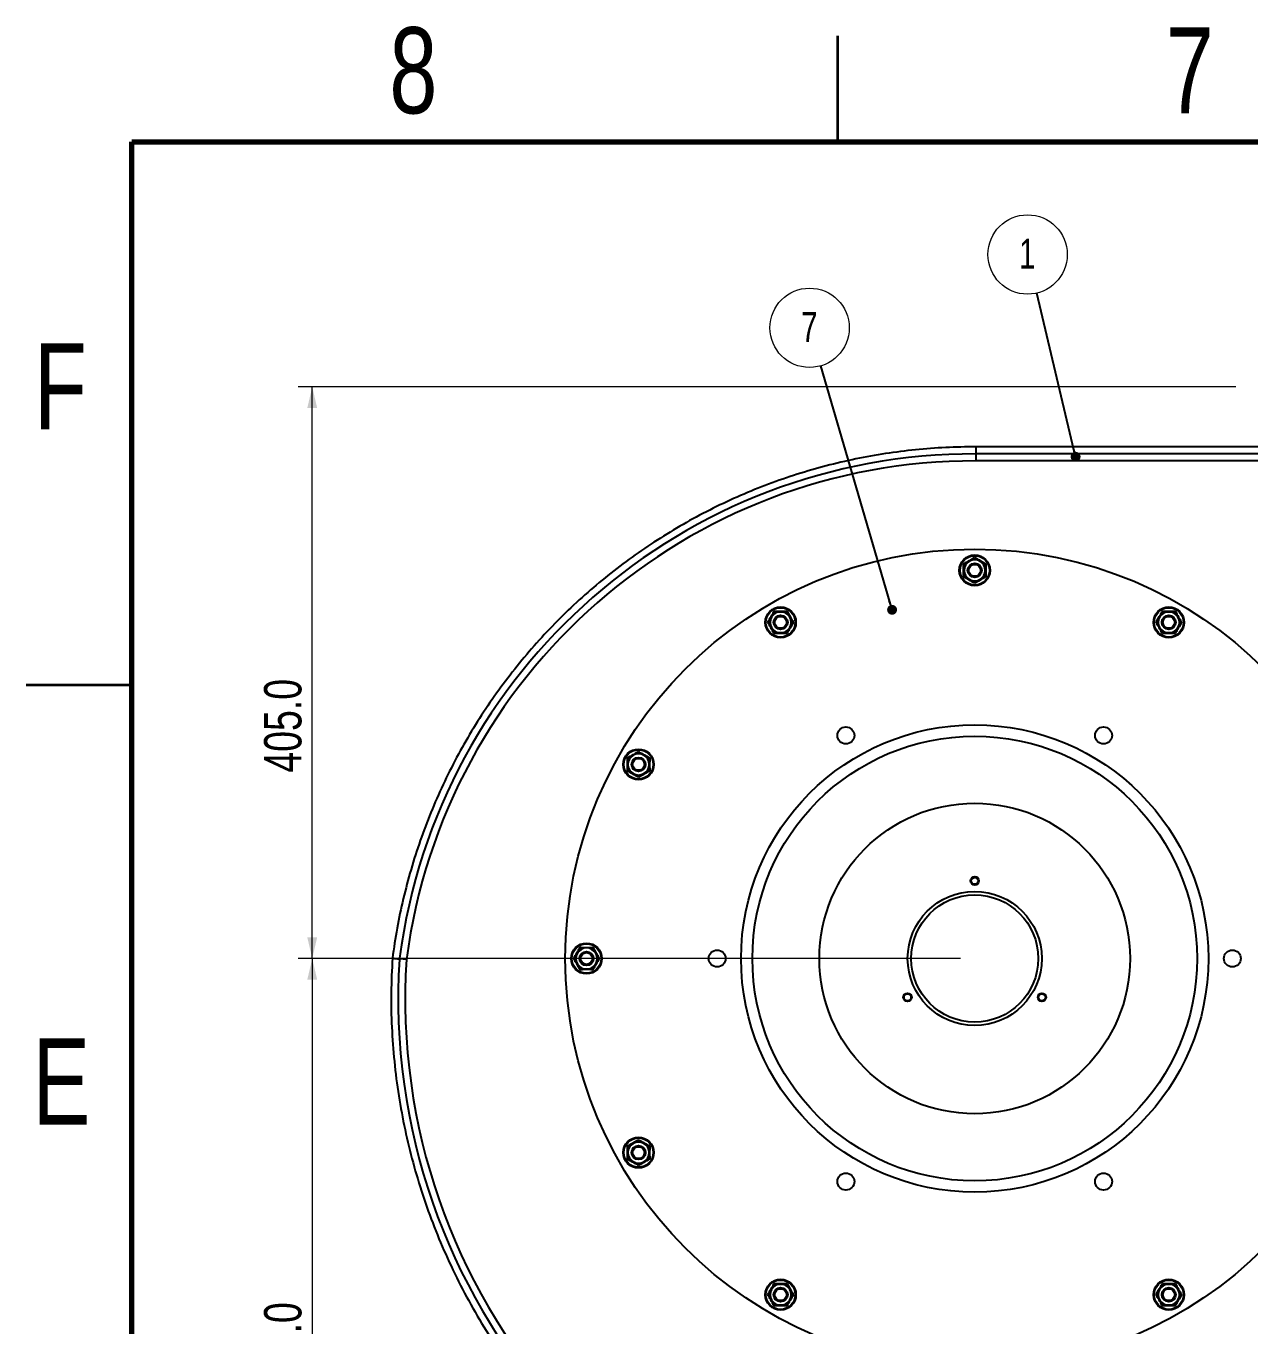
# Paper-space layout 'Sheet2' of a CAD drawing. Header units: millimetres. Extents: x 2 to 418, y 2 to 295.
# Drawn here: x 2.5 to 89.2, y 203.1 to 295.2 of the extents above; entities that cross this region are included whole.
import ezdxf

# ---------------------------------------------------------------- set-up
doc = ezdxf.new("R2010")
doc.units = ezdxf.units.MM
doc.styles.add('SLDTEXTSTYLE0', font='TXT', dxfattribs={"width": 0.75})
doc.dimstyles.new('SLDDIMSTYLE0', dxfattribs={"dimtxt": 2.645833, "dimasz": 1.5, "dimexe": 0, "dimexo": 0.0625, "dimgap": 0.661458, "dimtad": 1, "dimdec": 1, "dimlfac": 10, "dimrnd": 1e-09, "dimzin": 4, "dimdsep": 46, "dimtxsty": 'SLDTEXTSTYLE0', "dimsah": 1, "dimcen": 0.09, "dimadec": 0, "dimazin": 1, "dimtfac": 1, "dimtdec": 1, "dimtofl": 0, "dimtmove": 0, "dimatfit": 3, "dimfxl": 0, "dimfrac": 2, "dimtolj": 1, "dimtzin": 12, "dimarcsym": 0})
doc.dimstyles.new('SLDDIMSTYLE1', dxfattribs={"dimtxt": 0.18, "dimasz": 0.7, "dimexe": 0, "dimexo": 0.0625, "dimgap": 0, "dimtad": 0, "dimtih": 1, "dimtoh": 1, "dimdec": 0, "dimrnd": 1e-09, "dimzin": 0, "dimdsep": 46, "dimtxsty": 'Standard', "dimblk1": 'DOT', "dimblk2": 'DOT', "dimsah": 1, "dimcen": 0.09, "dimadec": 0, "dimazin": 0, "dimtfac": 0.7, "dimtdec": 0, "dimtofl": 0, "dimtmove": 0, "dimatfit": 3, "dimldrblk": 'DOT', "dimfxl": 0, "dimfrac": 2, "dimtolj": 1, "dimtzin": 0, "dimarcsym": 0})

# ---------------------------------------------------------------- blocks, each defined once
blk = doc.blocks.new('_D_10')
at = {"color": 7, "linetype": 'Continuous', "lineweight": 18}
for p, q in [((88.204, 269.641), (21.776, 269.641)), ((22.776, 229.141), (22.776, 269.641)), ((68.704, 229.141), (21.776, 229.141))]:
    blk.add_line(p, q, dxfattribs=at)
for points in [[(22.776, 269.641), (22.426, 268.141), (23.126, 268.141)], [(22.776, 229.141), (23.126, 230.641), (22.426, 230.641)]]:
    blk.add_solid(points, dxfattribs=at)
at = {"color": 7, "linetype": 'Continuous', "lineweight": 18, "insert": (19.365, 242.308), "char_height": 2.6458, "attachment_point": 1, "rotation": 90, "style": 'SLDTEXTSTYLE0'}
blk.add_mtext('405.0', dxfattribs=at)
blk = doc.blocks.new('_D_11')
at = {"color": 7, "linetype": 'Continuous', "lineweight": 18}
for p, q in [((68.704, 229.141), (21.776, 229.141)), ((22.776, 229.141), (22.776, 169.141)), ((44.704, 169.141), (21.776, 169.141))]:
    blk.add_line(p, q, dxfattribs=at)
for points in [[(22.776, 229.141), (22.426, 227.641), (23.126, 227.641)], [(22.776, 169.141), (23.126, 170.641), (22.426, 170.641)]]:
    blk.add_solid(points, dxfattribs=at)
at = {"color": 7, "linetype": 'Continuous', "lineweight": 18, "insert": (19.365, 198.149), "char_height": 2.6458, "attachment_point": 1, "rotation": 90, "style": 'SLDTEXTSTYLE0'}
blk.add_mtext('600.0', dxfattribs=at)
blk = doc.blocks.new('SW_NOTE_25')
at = {"color": 0, "linetype": 'Continuous', "lineweight": 0}
blk.add_circle((-0.789, 2.697), 2.81, dxfattribs=at)
at = {"color": 0, "linetype": 'Continuous', "lineweight": 0, "insert": (-0.81, 3.816), "char_height": 2.117, "attachment_point": 2, "style": 'SLDTEXTSTYLE0'}
blk.add_mtext('7', dxfattribs=at)
blk = doc.blocks.new('_DOT')
at = {"color": 0, "linetype": 'ByBlock', "lineweight": -2}
blk.add_line((-0.5, 0), (-1, 0), dxfattribs=at)
at = {"color": 0, "linetype": 'ByBlock', "const_width": 0.5}
blk.add_lwpolyline([(-0.25, 0, 1), (0.25, 0, 1)], format="xyb", close=True, dxfattribs=at)
blk = doc.blocks.new('SW_NOTE_27')
at = {"color": 0, "linetype": 'Continuous', "lineweight": 0}
blk.add_circle((-0.649, 2.734), 2.81, dxfattribs=at)
at = {"color": 0, "linetype": 'Continuous', "lineweight": 0, "insert": (-0.67, 3.853), "char_height": 2.117, "attachment_point": 2, "style": 'SLDTEXTSTYLE0'}
blk.add_mtext('1', dxfattribs=at)

psp = doc.layouts.new('Sheet2')

# ---------------------------------------------------------------- linework, layer by layer
at = {"color": 7, "linetype": 'Continuous', "lineweight": 35}
for p, q in [((60, 287), (60, 294.5)), ((10, 248.5), (2.5, 248.5))]:
    psp.add_line(p, q, dxfattribs=at)
at = {"color": 7, "linetype": 'Continuous', "lineweight": 70}
for p, q in [((10, 10), (10, 287)), ((10, 287), (410, 287))]:
    psp.add_line(p, q, dxfattribs=at)
at = {"color": 7, "linetype": 'Continuous', "lineweight": 25}
for p, q in [((93.204, 265.392), (69.789, 265.392)), ((69.788, 264.392), (69.787, 264.392)), ((69.788, 264.892), (69.788, 264.892)), ((69.788, 264.892), (69.788, 264.392)), ((93.204, 264.892), (69.788, 264.892)), ((93.204, 264.392), (69.788, 264.392)), ((28.952, 229.117), (28.95, 229.08)), ((28.957, 229.153), (28.952, 229.117)), ((29.45, 229.069), (28.952, 229.117))]:
    psp.add_line(p, q, dxfattribs=at)
at = {"color": 7, "linetype": 'Continuous', "lineweight": 25, "flags": 128}
psp.add_lwpolyline([(69.789, 265.392), (69.789, 265.384), (69.789, 265.362), (69.789, 265.325), (69.789, 265.275), (69.789, 265.213), (69.789, 265.142), (69.789, 265.063), (69.788, 264.979), (69.788, 264.892)], dxfattribs=at)
at = {"color": 7, "linetype": 'Continuous', "lineweight": 25}
for centre, radius in [((69.704, 229.141), 29), ((69.704, 256.641), 1.09), ((69.704, 256.641), 1.039), ((69.704, 256.641), 0.5), ((69.704, 256.641), 0.417), ((55.954, 252.957), 1.09), ((55.954, 252.957), 1.039), ((55.954, 252.957), 0.5), ((55.954, 252.957), 0.417), ((83.454, 252.957), 1.09), ((83.454, 252.957), 1.039), ((83.454, 252.957), 0.5), ((83.454, 252.957), 0.417), ((69.704, 229.141), 16.55), ((60.579, 244.946), 0.6), ((78.829, 244.946), 0.6), ((69.704, 229.141), 15.75), ((45.888, 242.891), 1.09), ((45.888, 242.891), 1.039), ((45.888, 242.891), 0.5), ((45.888, 242.891), 0.417), ((69.704, 229.141), 11), ((69.704, 234.641), 0.3), ((69.704, 234.641), 0.245), ((69.704, 229.141), 4.75), ((69.704, 229.141), 4.5), ((42.204, 229.141), 1.09), ((42.204, 229.141), 1.039), ((42.204, 229.141), 0.5), ((42.204, 229.141), 0.417), ((51.454, 229.141), 0.6), ((87.954, 229.141), 0.6), ((64.941, 226.391), 0.3), ((64.941, 226.391), 0.245), ((74.467, 226.391), 0.3), ((74.467, 226.391), 0.245), ((45.888, 215.391), 1.09), ((45.888, 215.391), 1.039), ((45.888, 215.391), 0.5), ((45.888, 215.391), 0.417), ((60.579, 213.336), 0.6), ((78.829, 213.336), 0.6), ((55.954, 205.325), 1.09), ((55.954, 205.325), 1.039), ((83.454, 205.325), 1.09), ((83.454, 205.325), 1.039), ((55.954, 205.325), 0.5), ((55.954, 205.325), 0.417), ((83.454, 205.325), 0.5), ((83.454, 205.325), 0.417)]:
    psp.add_circle(centre, radius, dxfattribs=at)
for centre, radius, start, end in [((69.705, 223.793), 41.099, 89.88516, 172.50542), ((69.705, 223.793), 40.599, 89.88516, 172.53286), ((69.704, 256.641), 0.75, 120, 180), ((69.704, 256.641), 0.75, 60, 120), ((69.704, 256.641), 0.75, 0, 60), ((69.704, 256.641), 0.75, 180, 240), ((69.704, 256.641), 0.75, 300, 0), ((69.704, 256.641), 0.75, 240, 300), ((55.954, 252.957), 0.75, 150, 210), ((55.954, 252.957), 0.75, 90, 150), ((55.954, 252.957), 0.75, 30, 90), ((55.954, 252.957), 0.75, 330, 30), ((83.454, 252.957), 0.75, 150, 210), ((83.454, 252.957), 0.75, 90, 150), ((83.454, 252.957), 0.75, 30, 90), ((83.454, 252.957), 0.75, 330, 30), ((55.954, 252.957), 0.75, 210, 270), ((55.954, 252.957), 0.75, 270, 330), ((83.454, 252.957), 0.75, 210, 270), ((83.454, 252.957), 0.75, 270, 330), ((45.888, 242.891), 0.75, 120, 180), ((45.888, 242.891), 0.75, 60, 120), ((45.888, 242.891), 0.75, 0, 60), ((45.888, 242.891), 0.75, 180, 240), ((45.888, 242.891), 0.75, 240, 300), ((45.888, 242.891), 0.75, 300, 0), ((71.222, 236.101), 53.232, 268.40642, 0), ((71.222, 236.101), 53.732, 268.42754, 359.99999), ((42.204, 229.141), 0.75, 150, 210), ((42.204, 229.141), 0.75, 90, 150), ((42.204, 229.141), 0.75, 30, 90), ((42.204, 229.141), 0.75, 330, 30), ((72.927, 226.336), 44.063, 176.42945, 265.78015), ((72.927, 226.336), 43.563, 176.40385, 265.80589), ((42.204, 229.141), 0.75, 210, 270), ((42.204, 229.141), 0.75, 270, 330), ((45.888, 215.391), 0.75, 120, 180), ((45.888, 215.391), 0.75, 60, 120), ((45.888, 215.391), 0.75, 360, 60), ((45.888, 215.391), 0.75, 180, 240), ((45.888, 215.391), 0.75, 240, 300), ((45.888, 215.391), 0.75, 300, 360), ((55.954, 205.325), 0.75, 150, 210), ((55.954, 205.325), 0.75, 90, 150), ((55.954, 205.325), 0.75, 30, 90), ((55.954, 205.325), 0.75, 330, 30), ((83.454, 205.325), 0.75, 150, 210), ((83.454, 205.325), 0.75, 90, 150), ((83.454, 205.325), 0.75, 30, 90), ((83.454, 205.325), 0.75, 330, 30), ((55.954, 205.325), 0.75, 210, 270), ((55.954, 205.325), 0.75, 270, 330), ((83.454, 205.325), 0.75, 210, 270), ((83.454, 205.325), 0.75, 270, 330)]:
    psp.add_arc(centre, radius, start, end, dxfattribs=at)
for points, knots in [([(69.789, 265.392), (69.075, 265.383), (67.646, 265.364), (65.508, 265.197), (63.382, 264.927), (61.272, 264.547), (59.185, 264.059), (57.126, 263.463), (55.099, 262.763), (53.11, 261.958), (51.165, 261.052), (49.268, 260.047), (47.426, 258.945), (45.644, 257.749), (43.925, 256.463), (42.275, 255.091), (40.697, 253.635), (39.198, 252.1), (37.779, 250.489), (36.445, 248.808), (35.199, 247.059), (34.045, 245.249), (32.987, 243.383), (32.027, 241.466), (31.167, 239.502), (30.409, 237.497), (29.755, 235.456), (29.209, 233.383), (28.763, 231.286), (28.557, 229.872), (28.455, 229.165)], [0, 0, 0, 0, 0.035691, 0.071381, 0.107072, 0.142762, 0.178453, 0.214143, 0.249834, 0.285572, 0.32131, 0.357048, 0.392786, 0.428524, 0.464262, 0.5, 0.535738, 0.571476, 0.607214, 0.642952, 0.67869, 0.714428, 0.750166, 0.785857, 0.821547, 0.857238, 0.892928, 0.928619, 0.964309, 1, 1, 1, 1]), ([(68.911, 257.098), (68.946, 257.118), (69.118, 257.215), (69.387, 257.369), (69.614, 257.503), (69.704, 257.556)], [0, 0, 0, 0, 0.130524, 0.655233, 1, 1, 1, 1]), ([(68.911, 256.184), (68.912, 256.223), (68.914, 256.421), (68.915, 256.73), (68.912, 256.994), (68.911, 257.098)], [0, 0, 0, 0, 0.1305201, 0.6552343, 1, 1, 1, 1]), ([(68.911, 257.098), (68.912, 257.098), (68.918, 257.095), (68.929, 257.088), (68.943, 257.08), (68.952, 257.075), (68.953, 257.074), (68.954, 257.074)], [0, 0, 0, 0, 0.0061053, 0.2677773, 0.528761, 0.7639164, 1, 1, 1, 1]), ([(68.954, 257.074), (69.012, 257.108), (69.131, 257.176), (69.26, 257.251), (69.327, 257.29), (69.329, 257.291)], [0, 0, 0, 0, 0.484342, 0.986325, 1, 1, 1, 1]), ([(68.954, 256.641), (68.954, 256.651), (68.954, 256.772), (68.954, 256.92), (68.954, 257.049), (68.954, 257.074)], [0, 0, 0, 0, 0.066694, 0.814091, 1, 1, 1, 1]), ([(69.329, 257.291), (69.381, 257.321), (69.488, 257.383), (69.612, 257.454), (69.683, 257.495), (69.704, 257.507)], [0, 0, 0, 0, 0.406297, 0.827273, 1, 1, 1, 1]), ([(69.704, 257.556), (69.704, 257.556), (69.704, 257.549), (69.704, 257.535), (69.704, 257.52), (69.704, 257.509), (69.704, 257.508), (69.704, 257.507)], [0, 0, 0, 0, 0.00613, 0.267776, 0.528772, 0.763917, 1, 1, 1, 1]), ([(69.704, 257.556), (69.738, 257.536), (69.908, 257.435), (70.175, 257.279), (70.405, 257.15), (70.496, 257.098)], [0, 0, 0, 0, 0.130524, 0.655234, 1, 1, 1, 1]), ([(69.704, 257.507), (69.762, 257.473), (69.881, 257.405), (70.01, 257.33), (70.077, 257.292), (70.079, 257.291)], [0, 0, 0, 0, 0.484333, 0.986326, 1, 1, 1, 1]), ([(70.079, 257.291), (70.131, 257.26), (70.238, 257.199), (70.362, 257.127), (70.433, 257.086), (70.454, 257.074)], [0, 0, 0, 0, 0.406291, 0.827272, 1, 1, 1, 1]), ([(70.454, 257.074), (70.454, 257.074), (70.456, 257.075), (70.465, 257.08), (70.478, 257.088), (70.49, 257.095), (70.496, 257.098), (70.496, 257.098)], [0, 0, 0, 0, 0.2360836, 0.471239, 0.7322227, 0.9938947, 1, 1, 1, 1]), ([(70.454, 256.641), (70.454, 256.651), (70.454, 256.772), (70.454, 256.92), (70.454, 257.049), (70.454, 257.074)], [0, 0, 0, 0, 0.066694, 0.814091, 1, 1, 1, 1]), ([(70.496, 257.098), (70.496, 257.059), (70.494, 256.861), (70.492, 256.552), (70.495, 256.288), (70.496, 256.184)], [0, 0, 0, 0, 0.1305201, 0.6552343, 1, 1, 1, 1]), ([(68.911, 256.184), (68.912, 256.184), (68.918, 256.187), (68.929, 256.194), (68.943, 256.202), (68.952, 256.207), (68.953, 256.208), (68.954, 256.208)], [0, 0, 0, 0, 0.0061053, 0.2677773, 0.528761, 0.7639164, 1, 1, 1, 1]), ([(69.704, 255.726), (69.67, 255.746), (69.499, 255.847), (69.232, 256.003), (69.002, 256.132), (68.911, 256.184)], [0, 0, 0, 0, 0.130524, 0.655235, 1, 1, 1, 1]), ([(68.954, 256.208), (68.954, 256.245), (68.954, 256.382), (68.954, 256.532), (68.954, 256.641)], [0, 0, 0, 0, 0.266124, 1, 1, 1, 1]), ([(69.329, 255.992), (69.276, 256.022), (69.169, 256.084), (69.045, 256.155), (68.974, 256.196), (68.954, 256.208)], [0, 0, 0, 0, 0.406291, 0.827267, 1, 1, 1, 1]), ([(70.496, 256.184), (70.462, 256.164), (70.289, 256.067), (70.021, 255.913), (69.794, 255.779), (69.704, 255.726)], [0, 0, 0, 0, 0.130524, 0.655234, 1, 1, 1, 1]), ([(70.454, 256.208), (70.395, 256.174), (70.277, 256.106), (70.147, 256.031), (70.08, 255.993), (70.079, 255.992)], [0, 0, 0, 0, 0.484342, 0.986325, 1, 1, 1, 1]), ([(70.454, 256.208), (70.454, 256.245), (70.454, 256.382), (70.454, 256.532), (70.454, 256.641)], [0, 0, 0, 0, 0.266124, 1, 1, 1, 1]), ([(70.454, 256.208), (70.454, 256.208), (70.456, 256.207), (70.465, 256.202), (70.478, 256.194), (70.49, 256.187), (70.496, 256.184), (70.496, 256.184)], [0, 0, 0, 0, 0.2360836, 0.471239, 0.7322227, 0.9938947, 1, 1, 1, 1]), ([(69.704, 255.775), (69.645, 255.809), (69.527, 255.877), (69.397, 255.952), (69.33, 255.99), (69.329, 255.992)], [0, 0, 0, 0, 0.484342, 0.9863257, 1, 1, 1, 1]), ([(70.079, 255.992), (70.026, 255.961), (69.919, 255.9), (69.795, 255.828), (69.724, 255.787), (69.704, 255.775)], [0, 0, 0, 0, 0.4063, 0.827271, 1, 1, 1, 1]), ([(69.704, 255.775), (69.704, 255.774), (69.704, 255.773), (69.704, 255.762), (69.704, 255.747), (69.704, 255.733), (69.704, 255.726), (69.704, 255.726)], [0, 0, 0, 0, 0.236083, 0.471228, 0.732224, 0.99387, 1, 1, 1, 1]), ([(55.039, 252.957), (55.059, 252.991), (55.159, 253.161), (55.315, 253.428), (55.445, 253.658), (55.496, 253.749)], [0, 0, 0, 0, 0.130523, 0.655234, 1, 1, 1, 1]), ([(55.088, 252.957), (55.121, 253.015), (55.19, 253.134), (55.265, 253.263), (55.303, 253.33), (55.304, 253.332)], [0, 0, 0, 0, 0.484344, 0.986322, 1, 1, 1, 1]), ([(55.304, 253.332), (55.334, 253.384), (55.396, 253.491), (55.468, 253.615), (55.509, 253.686), (55.521, 253.707)], [0, 0, 0, 0, 0.406294, 0.827271, 1, 1, 1, 1]), ([(55.496, 253.749), (55.496, 253.749), (55.5, 253.743), (55.507, 253.731), (55.514, 253.718), (55.52, 253.709), (55.52, 253.707), (55.521, 253.707)], [0, 0, 0, 0, 0.006122, 0.267769, 0.528779, 0.763926, 1, 1, 1, 1]), ([(55.496, 253.749), (55.536, 253.749), (55.733, 253.747), (56.043, 253.745), (56.307, 253.748), (56.411, 253.749)], [0, 0, 0, 0, 0.130523, 0.655233, 1, 1, 1, 1]), ([(55.521, 253.707), (55.588, 253.707), (55.725, 253.707), (55.875, 253.707), (55.952, 253.707), (55.954, 253.707)], [0, 0, 0, 0, 0.484342, 0.986326, 1, 1, 1, 1]), ([(55.954, 253.707), (56.014, 253.707), (56.138, 253.707), (56.281, 253.707), (56.363, 253.707), (56.387, 253.707)], [0, 0, 0, 0, 0.406293, 0.82727, 1, 1, 1, 1]), ([(56.387, 253.707), (56.387, 253.707), (56.388, 253.709), (56.393, 253.718), (56.401, 253.731), (56.407, 253.743), (56.411, 253.749), (56.411, 253.749)], [0, 0, 0, 0, 0.2360729, 0.4712236, 0.7322321, 0.9938784, 1, 1, 1, 1]), ([(56.603, 253.332), (56.598, 253.34), (56.538, 253.445), (56.463, 253.574), (56.399, 253.685), (56.387, 253.707)], [0, 0, 0, 0, 0.06669, 0.8141, 1, 1, 1, 1]), ([(56.411, 253.749), (56.43, 253.715), (56.528, 253.542), (56.681, 253.274), (56.815, 253.047), (56.868, 252.957)], [0, 0, 0, 0, 0.130523, 0.655233, 1, 1, 1, 1]), ([(56.82, 252.957), (56.801, 252.988), (56.733, 253.108), (56.658, 253.237), (56.603, 253.332)], [0, 0, 0, 0, 0.2661291, 1, 1, 1, 1]), ([(82.539, 252.957), (82.559, 252.991), (82.659, 253.161), (82.815, 253.428), (82.945, 253.658), (82.996, 253.749)], [0, 0, 0, 0, 0.130522, 0.655234, 1, 1, 1, 1]), ([(82.588, 252.957), (82.606, 252.988), (82.675, 253.108), (82.749, 253.237), (82.804, 253.332)], [0, 0, 0, 0, 0.266127, 1, 1, 1, 1]), ([(82.804, 253.332), (82.809, 253.34), (82.87, 253.445), (82.944, 253.574), (83.008, 253.685), (83.021, 253.707)], [0, 0, 0, 0, 0.066691, 0.814098, 1, 1, 1, 1]), ([(82.996, 253.749), (82.996, 253.749), (83, 253.743), (83.007, 253.731), (83.014, 253.718), (83.02, 253.709), (83.02, 253.707), (83.021, 253.707)], [0, 0, 0, 0, 0.006122, 0.267769, 0.528778, 0.763925, 1, 1, 1, 1]), ([(82.996, 253.749), (83.036, 253.749), (83.233, 253.747), (83.543, 253.745), (83.807, 253.748), (83.911, 253.749)], [0, 0, 0, 0, 0.1305225, 0.6552332, 1, 1, 1, 1]), ([(83.021, 253.707), (83.088, 253.707), (83.225, 253.707), (83.375, 253.707), (83.452, 253.707), (83.454, 253.707)], [0, 0, 0, 0, 0.484342, 0.986326, 1, 1, 1, 1]), ([(83.454, 253.707), (83.514, 253.707), (83.638, 253.707), (83.781, 253.707), (83.863, 253.707), (83.887, 253.707)], [0, 0, 0, 0, 0.40629, 0.82727, 1, 1, 1, 1]), ([(83.911, 253.749), (83.911, 253.749), (83.907, 253.743), (83.901, 253.731), (83.893, 253.718), (83.888, 253.709), (83.887, 253.707), (83.887, 253.707)], [0, 0, 0, 0, 0.006122, 0.267767, 0.528775, 0.763929, 1, 1, 1, 1]), ([(83.887, 253.707), (83.92, 253.648), (83.989, 253.53), (84.064, 253.4), (84.102, 253.334), (84.103, 253.332)], [0, 0, 0, 0, 0.48434, 0.986322, 1, 1, 1, 1]), ([(83.911, 253.749), (83.93, 253.715), (84.028, 253.542), (84.181, 253.274), (84.315, 253.047), (84.368, 252.957)], [0, 0, 0, 0, 0.130522, 0.655233, 1, 1, 1, 1]), ([(84.103, 253.332), (84.133, 253.279), (84.195, 253.172), (84.267, 253.048), (84.308, 252.977), (84.32, 252.957)], [0, 0, 0, 0, 0.406289, 0.827273, 1, 1, 1, 1]), ([(55.039, 252.957), (55.039, 252.957), (55.046, 252.957), (55.059, 252.957), (55.075, 252.957), (55.085, 252.957), (55.087, 252.957), (55.088, 252.957)], [0, 0, 0, 0, 0.00613, 0.267762, 0.528773, 0.763919, 1, 1, 1, 1]), ([(55.496, 252.165), (55.477, 252.199), (55.38, 252.371), (55.226, 252.64), (55.092, 252.867), (55.039, 252.957)], [0, 0, 0, 0, 0.130518, 0.655232, 1, 1, 1, 1]), ([(55.304, 252.582), (55.299, 252.59), (55.239, 252.695), (55.164, 252.824), (55.1, 252.935), (55.088, 252.957)], [0, 0, 0, 0, 0.066691, 0.8141, 1, 1, 1, 1]), ([(55.521, 252.207), (55.502, 252.238), (55.434, 252.358), (55.359, 252.487), (55.304, 252.582)], [0, 0, 0, 0, 0.266127, 1, 1, 1, 1]), ([(56.603, 252.582), (56.573, 252.529), (56.511, 252.422), (56.439, 252.298), (56.399, 252.227), (56.387, 252.207)], [0, 0, 0, 0, 0.406288, 0.827273, 1, 1, 1, 1]), ([(56.868, 252.957), (56.848, 252.923), (56.748, 252.752), (56.592, 252.485), (56.462, 252.256), (56.411, 252.165)], [0, 0, 0, 0, 0.130524, 0.655233, 1, 1, 1, 1]), ([(56.82, 252.957), (56.786, 252.898), (56.717, 252.78), (56.643, 252.65), (56.604, 252.584), (56.603, 252.582)], [0, 0, 0, 0, 0.48434, 0.986321, 1, 1, 1, 1]), ([(56.82, 252.957), (56.82, 252.957), (56.822, 252.957), (56.833, 252.957), (56.848, 252.957), (56.861, 252.957), (56.868, 252.957), (56.868, 252.957)], [0, 0, 0, 0, 0.2360765, 0.4712303, 0.7322398, 0.9938697, 1, 1, 1, 1]), ([(82.996, 252.165), (82.977, 252.199), (82.88, 252.371), (82.726, 252.64), (82.592, 252.867), (82.539, 252.957)], [0, 0, 0, 0, 0.130518, 0.655231, 1, 1, 1, 1]), ([(82.539, 252.957), (82.539, 252.957), (82.546, 252.957), (82.559, 252.957), (82.575, 252.957), (82.585, 252.957), (82.587, 252.957), (82.588, 252.957)], [0, 0, 0, 0, 0.00613, 0.267748, 0.528773, 0.763921, 1, 1, 1, 1]), ([(82.804, 252.582), (82.774, 252.634), (82.712, 252.741), (82.64, 252.865), (82.6, 252.936), (82.588, 252.957)], [0, 0, 0, 0, 0.406294, 0.827271, 1, 1, 1, 1]), ([(83.021, 252.207), (82.987, 252.265), (82.918, 252.384), (82.844, 252.513), (82.805, 252.58), (82.804, 252.582)], [0, 0, 0, 0, 0.484346, 0.986322, 1, 1, 1, 1]), ([(83.887, 252.207), (83.905, 252.238), (83.974, 252.358), (84.048, 252.487), (84.103, 252.582)], [0, 0, 0, 0, 0.266128, 1, 1, 1, 1]), ([(84.368, 252.957), (84.348, 252.923), (84.248, 252.752), (84.092, 252.485), (83.962, 252.256), (83.911, 252.165)], [0, 0, 0, 0, 0.130523, 0.655232, 1, 1, 1, 1]), ([(84.103, 252.582), (84.108, 252.59), (84.169, 252.695), (84.243, 252.824), (84.307, 252.935), (84.32, 252.957)], [0, 0, 0, 0, 0.06669, 0.814099, 1, 1, 1, 1]), ([(84.32, 252.957), (84.32, 252.957), (84.322, 252.957), (84.333, 252.957), (84.348, 252.957), (84.361, 252.957), (84.368, 252.957), (84.368, 252.957)], [0, 0, 0, 0, 0.236079, 0.471227, 0.732252, 0.99387, 1, 1, 1, 1]), ([(55.496, 252.165), (55.496, 252.165), (55.5, 252.171), (55.507, 252.182), (55.514, 252.196), (55.52, 252.205), (55.52, 252.206), (55.521, 252.207)], [0, 0, 0, 0, 0.006122, 0.267729, 0.528753, 0.763913, 1, 1, 1, 1]), ([(56.411, 252.165), (56.372, 252.165), (56.174, 252.167), (55.864, 252.168), (55.601, 252.166), (55.496, 252.165)], [0, 0, 0, 0, 0.130524, 0.655233, 1, 1, 1, 1]), ([(55.954, 252.207), (55.893, 252.207), (55.77, 252.207), (55.626, 252.207), (55.544, 252.207), (55.521, 252.207)], [0, 0, 0, 0, 0.406293, 0.82727, 1, 1, 1, 1]), ([(56.387, 252.207), (56.319, 252.207), (56.182, 252.207), (56.032, 252.207), (55.956, 252.207), (55.954, 252.207)], [0, 0, 0, 0, 0.484339, 0.986323, 1, 1, 1, 1]), ([(56.387, 252.207), (56.387, 252.206), (56.388, 252.205), (56.393, 252.196), (56.401, 252.182), (56.407, 252.171), (56.411, 252.165), (56.411, 252.165)], [0, 0, 0, 0, 0.236086, 0.471249, 0.732272, 0.993878, 1, 1, 1, 1]), ([(83.021, 252.207), (83.02, 252.206), (83.02, 252.205), (83.014, 252.196), (83.007, 252.182), (83, 252.171), (82.996, 252.165), (82.996, 252.165)], [0, 0, 0, 0, 0.236088, 0.471248, 0.732271, 0.993878, 1, 1, 1, 1]), ([(83.911, 252.165), (83.872, 252.165), (83.674, 252.167), (83.364, 252.168), (83.101, 252.166), (82.996, 252.165)], [0, 0, 0, 0, 0.130522, 0.655233, 1, 1, 1, 1]), ([(83.454, 252.207), (83.393, 252.207), (83.27, 252.207), (83.126, 252.207), (83.044, 252.207), (83.021, 252.207)], [0, 0, 0, 0, 0.406296, 0.82727, 1, 1, 1, 1]), ([(83.887, 252.207), (83.819, 252.207), (83.682, 252.207), (83.532, 252.207), (83.456, 252.207), (83.454, 252.207)], [0, 0, 0, 0, 0.484342, 0.986326, 1, 1, 1, 1]), ([(83.887, 252.207), (83.887, 252.206), (83.888, 252.205), (83.893, 252.196), (83.901, 252.182), (83.907, 252.171), (83.911, 252.165), (83.911, 252.165)], [0, 0, 0, 0, 0.236084, 0.471251, 0.732273, 0.993878, 1, 1, 1, 1]), ([(45.096, 243.348), (45.13, 243.368), (45.302, 243.465), (45.571, 243.619), (45.798, 243.753), (45.888, 243.806)], [0, 0, 0, 0, 0.130524, 0.655235, 1, 1, 1, 1]), ([(45.096, 242.434), (45.096, 242.473), (45.098, 242.671), (45.099, 242.98), (45.097, 243.244), (45.096, 243.348)], [0, 0, 0, 0, 0.13052, 0.655234, 1, 1, 1, 1]), ([(45.096, 243.348), (45.096, 243.348), (45.102, 243.345), (45.113, 243.338), (45.127, 243.33), (45.136, 243.325), (45.137, 243.324), (45.138, 243.324)], [0, 0, 0, 0, 0.006116, 0.267772, 0.528767, 0.763918, 1, 1, 1, 1]), ([(45.138, 243.324), (45.196, 243.358), (45.315, 243.426), (45.445, 243.501), (45.511, 243.54), (45.513, 243.541)], [0, 0, 0, 0, 0.48434, 0.986321, 1, 1, 1, 1]), ([(45.138, 242.891), (45.138, 242.952), (45.138, 243.075), (45.138, 243.219), (45.138, 243.3), (45.138, 243.324)], [0, 0, 0, 0, 0.4062938, 0.8272715, 1, 1, 1, 1]), ([(45.513, 243.541), (45.565, 243.571), (45.672, 243.633), (45.797, 243.704), (45.867, 243.745), (45.888, 243.757)], [0, 0, 0, 0, 0.40629, 0.82727, 1, 1, 1, 1]), ([(45.888, 243.757), (45.888, 243.758), (45.888, 243.759), (45.888, 243.77), (45.888, 243.785), (45.888, 243.799), (45.888, 243.806), (45.888, 243.806)], [0, 0, 0, 0, 0.236083, 0.471228, 0.732224, 0.99387, 1, 1, 1, 1]), ([(45.888, 243.806), (45.922, 243.786), (46.092, 243.685), (46.36, 243.529), (46.589, 243.4), (46.68, 243.348)], [0, 0, 0, 0, 0.130524, 0.655233, 1, 1, 1, 1]), ([(46.263, 243.541), (46.254, 243.546), (46.15, 243.606), (46.021, 243.68), (45.91, 243.744), (45.888, 243.757)], [0, 0, 0, 0, 0.066691, 0.814097, 1, 1, 1, 1]), ([(46.638, 243.324), (46.606, 243.342), (46.487, 243.411), (46.358, 243.486), (46.263, 243.541)], [0, 0, 0, 0, 0.266132, 1, 1, 1, 1]), ([(46.638, 243.324), (46.639, 243.324), (46.64, 243.325), (46.649, 243.33), (46.662, 243.338), (46.674, 243.345), (46.68, 243.348), (46.68, 243.348)], [0, 0, 0, 0, 0.236082, 0.471231, 0.732228, 0.993884, 1, 1, 1, 1]), ([(46.638, 243.324), (46.638, 243.257), (46.638, 243.12), (46.638, 242.97), (46.638, 242.893), (46.638, 242.891)], [0, 0, 0, 0, 0.484339, 0.986313, 1, 1, 1, 1]), ([(46.68, 243.348), (46.68, 243.309), (46.678, 243.111), (46.677, 242.802), (46.679, 242.538), (46.68, 242.434)], [0, 0, 0, 0, 0.13052, 0.655234, 1, 1, 1, 1]), ([(45.096, 242.434), (45.096, 242.434), (45.102, 242.437), (45.113, 242.444), (45.127, 242.452), (45.136, 242.457), (45.137, 242.458), (45.138, 242.458)], [0, 0, 0, 0, 0.006116, 0.267742, 0.528764, 0.763917, 1, 1, 1, 1]), ([(45.888, 241.976), (45.854, 241.996), (45.684, 242.097), (45.416, 242.253), (45.187, 242.382), (45.096, 242.434)], [0, 0, 0, 0, 0.13052, 0.655233, 1, 1, 1, 1]), ([(45.138, 242.458), (45.138, 242.525), (45.138, 242.662), (45.138, 242.812), (45.138, 242.889), (45.138, 242.891)], [0, 0, 0, 0, 0.484345, 0.986326, 1, 1, 1, 1]), ([(45.513, 242.242), (45.504, 242.246), (45.4, 242.307), (45.271, 242.381), (45.16, 242.445), (45.138, 242.458)], [0, 0, 0, 0, 0.066698, 0.814099, 1, 1, 1, 1]), ([(45.888, 242.025), (45.856, 242.043), (45.737, 242.112), (45.608, 242.187), (45.513, 242.242)], [0, 0, 0, 0, 0.266132, 1, 1, 1, 1]), ([(46.68, 242.434), (46.646, 242.414), (46.474, 242.317), (46.205, 242.163), (45.978, 242.029), (45.888, 241.976)], [0, 0, 0, 0, 0.130524, 0.655235, 1, 1, 1, 1]), ([(46.263, 242.242), (46.21, 242.211), (46.104, 242.15), (45.979, 242.078), (45.909, 242.037), (45.888, 242.025)], [0, 0, 0, 0, 0.406293, 0.82727, 1, 1, 1, 1]), ([(46.638, 242.458), (46.58, 242.424), (46.461, 242.356), (46.331, 242.281), (46.265, 242.243), (46.263, 242.242)], [0, 0, 0, 0, 0.48434, 0.986321, 1, 1, 1, 1]), ([(46.638, 242.891), (46.638, 242.83), (46.638, 242.707), (46.638, 242.564), (46.638, 242.482), (46.638, 242.458)], [0, 0, 0, 0, 0.406286, 0.827269, 1, 1, 1, 1]), ([(46.638, 242.458), (46.639, 242.458), (46.64, 242.457), (46.649, 242.452), (46.662, 242.444), (46.674, 242.437), (46.68, 242.434), (46.68, 242.434)], [0, 0, 0, 0, 0.2360831, 0.4712336, 0.7322581, 0.9938839, 1, 1, 1, 1]), ([(45.888, 241.976), (45.888, 241.976), (45.888, 241.983), (45.888, 241.997), (45.888, 242.012), (45.888, 242.023), (45.888, 242.024), (45.888, 242.025)], [0, 0, 0, 0, 0.0061304, 0.2677196, 0.5287735, 0.7639242, 1, 1, 1, 1]), ([(69.691, 181.891), (70.537, 181.879), (72.229, 181.854), (74.766, 181.967), (77.295, 182.19), (79.81, 182.534), (82.307, 182.994), (84.732, 183.56), (87.083, 184.223), (89.356, 184.973), (91.594, 185.822), (93.792, 186.77), (95.946, 187.814), (98.052, 188.952), (100.106, 190.181), (102.104, 191.5), (104.041, 192.906), (105.904, 194.387), (107.689, 195.938), (109.395, 197.556), (111.029, 199.246), (112.598, 201.016), (114.097, 202.864), (115.521, 204.788), (116.86, 206.772), (118.109, 208.814), (119.26, 210.897), (120.313, 213.015), (121.267, 215.163), (122.127, 217.351), (122.897, 219.59), (123.572, 221.875), (124.15, 224.203), (124.625, 226.555), (124.995, 228.925), (125.258, 231.309), (125.423, 233.703), (125.443, 235.302), (125.454, 236.101)], [0, 0, 0, 0, 0.029269, 0.058538, 0.087808, 0.117077, 0.146346, 0.175615, 0.203212, 0.230808, 0.258405, 0.286002, 0.313599, 0.341196, 0.368792, 0.396389, 0.423986, 0.451583, 0.478687, 0.505791, 0.532895, 0.559999, 0.587596, 0.615193, 0.64279, 0.670387, 0.697983, 0.725088, 0.752192, 0.779296, 0.8064, 0.834057, 0.861714, 0.889371, 0.917028, 0.944685, 0.972343, 1, 1, 1, 1]), ([(41.289, 229.141), (41.309, 229.175), (41.409, 229.345), (41.565, 229.613), (41.695, 229.842), (41.746, 229.933)], [0, 0, 0, 0, 0.130523, 0.655235, 1, 1, 1, 1]), ([(41.338, 229.141), (41.371, 229.199), (41.44, 229.318), (41.515, 229.448), (41.553, 229.514), (41.554, 229.516)], [0, 0, 0, 0, 0.484345, 0.986322, 1, 1, 1, 1]), ([(41.554, 229.516), (41.584, 229.569), (41.646, 229.675), (41.718, 229.8), (41.759, 229.87), (41.771, 229.891)], [0, 0, 0, 0, 0.406293, 0.827271, 1, 1, 1, 1]), ([(41.771, 229.891), (41.77, 229.892), (41.77, 229.893), (41.764, 229.902), (41.757, 229.916), (41.75, 229.927), (41.746, 229.933), (41.746, 229.933)], [0, 0, 0, 0, 0.236074, 0.471222, 0.732234, 0.993878, 1, 1, 1, 1]), ([(41.746, 229.933), (41.786, 229.933), (41.983, 229.931), (42.293, 229.93), (42.557, 229.932), (42.661, 229.933)], [0, 0, 0, 0, 0.130523, 0.655233, 1, 1, 1, 1]), ([(42.204, 229.891), (42.194, 229.891), (42.073, 229.891), (41.924, 229.891), (41.796, 229.891), (41.771, 229.891)], [0, 0, 0, 0, 0.066695, 0.814097, 1, 1, 1, 1]), ([(42.637, 229.891), (42.6, 229.891), (42.462, 229.891), (42.313, 229.891), (42.204, 229.891)], [0, 0, 0, 0, 0.26613, 1, 1, 1, 1]), ([(42.637, 229.891), (42.637, 229.892), (42.638, 229.893), (42.643, 229.902), (42.651, 229.916), (42.657, 229.927), (42.661, 229.933), (42.661, 229.933)], [0, 0, 0, 0, 0.236074, 0.471222, 0.732234, 0.993878, 1, 1, 1, 1]), ([(42.637, 229.891), (42.67, 229.833), (42.739, 229.714), (42.814, 229.584), (42.852, 229.518), (42.853, 229.516)], [0, 0, 0, 0, 0.484339, 0.986322, 1, 1, 1, 1]), ([(42.661, 229.933), (42.68, 229.899), (42.778, 229.727), (42.931, 229.458), (43.065, 229.231), (43.118, 229.141)], [0, 0, 0, 0, 0.130523, 0.655234, 1, 1, 1, 1]), ([(42.853, 229.516), (42.883, 229.464), (42.945, 229.357), (43.017, 229.232), (43.058, 229.162), (43.07, 229.141)], [0, 0, 0, 0, 0.4063, 0.827273, 1, 1, 1, 1]), ([(28.455, 229.165), (28.416, 228.351), (28.338, 226.723), (28.391, 224.278), (28.569, 221.84), (28.883, 219.415), (29.326, 217.025), (29.895, 214.677), (30.585, 212.377), (31.398, 210.117), (32.338, 207.889), (33.405, 205.701), (34.598, 203.561), (35.907, 201.49), (37.329, 199.493), (38.857, 197.578), (40.488, 195.75), (42.218, 194.014), (44.04, 192.375), (45.95, 190.839), (47.941, 189.411), (50.007, 188.094), (52.143, 186.892), (54.341, 185.81), (56.534, 184.877), (58.708, 184.083), (60.854, 183.421), (63.031, 182.867), (65.233, 182.425), (67.454, 182.087), (68.945, 181.956), (69.691, 181.891)], [0, 0, 0, 0, 0.0351232, 0.0702464, 0.1053693, 0.1404924, 0.1756154, 0.2101114, 0.2446074, 0.2791034, 0.3135994, 0.3487992, 0.3839991, 0.4191988, 0.4543987, 0.4895985, 0.5247983, 0.5599981, 0.595198, 0.6303978, 0.6655976, 0.7007974, 0.7359972, 0.771197, 0.8063969, 0.838664, 0.8709312, 0.9031983, 0.9354654, 0.9677327, 1, 1, 1, 1]), ([(28.455, 229.165), (28.46, 229.165), (28.471, 229.164), (28.557, 229.155), (28.683, 229.143), (28.814, 229.13), (28.904, 229.122), (28.939, 229.118), (28.948, 229.117), (28.951, 229.117), (28.952, 229.117)], [0, 0, 0, 0, 0.214515, 0.429022, 0.643583, 0.858256, 0.964488, 0.990959, 0.993, 1, 1, 1, 1]), ([(41.289, 229.141), (41.289, 229.141), (41.296, 229.141), (41.309, 229.141), (41.325, 229.141), (41.335, 229.141), (41.337, 229.141), (41.338, 229.141)], [0, 0, 0, 0, 0.006132, 0.267764, 0.528774, 0.763923, 1, 1, 1, 1]), ([(41.746, 228.349), (41.727, 228.383), (41.63, 228.555), (41.476, 228.824), (41.342, 229.051), (41.289, 229.141)], [0, 0, 0, 0, 0.130523, 0.655234, 1, 1, 1, 1]), ([(41.554, 228.766), (41.524, 228.819), (41.462, 228.925), (41.39, 229.05), (41.35, 229.12), (41.338, 229.141)], [0, 0, 0, 0, 0.406293, 0.827271, 1, 1, 1, 1]), ([(41.771, 228.391), (41.737, 228.449), (41.668, 228.568), (41.594, 228.698), (41.555, 228.764), (41.554, 228.766)], [0, 0, 0, 0, 0.484333, 0.986322, 1, 1, 1, 1]), ([(42.853, 228.766), (42.823, 228.714), (42.761, 228.607), (42.689, 228.482), (42.649, 228.412), (42.637, 228.391)], [0, 0, 0, 0, 0.4063, 0.827273, 1, 1, 1, 1]), ([(43.118, 229.141), (43.098, 229.107), (42.998, 228.937), (42.842, 228.669), (42.712, 228.44), (42.661, 228.349)], [0, 0, 0, 0, 0.130523, 0.655229, 1, 1, 1, 1]), ([(43.07, 229.141), (43.036, 229.083), (42.967, 228.964), (42.893, 228.834), (42.854, 228.768), (42.853, 228.766)], [0, 0, 0, 0, 0.484339, 0.986333, 1, 1, 1, 1]), ([(43.07, 229.141), (43.07, 229.141), (43.072, 229.141), (43.083, 229.141), (43.098, 229.141), (43.111, 229.141), (43.118, 229.141), (43.118, 229.141)], [0, 0, 0, 0, 0.236077, 0.471225, 0.732237, 0.993868, 1, 1, 1, 1]), ([(41.746, 228.349), (41.746, 228.349), (41.75, 228.355), (41.757, 228.367), (41.764, 228.38), (41.77, 228.389), (41.77, 228.39), (41.771, 228.391)], [0, 0, 0, 0, 0.006122, 0.267766, 0.528778, 0.763926, 1, 1, 1, 1]), ([(42.661, 228.349), (42.622, 228.349), (42.424, 228.351), (42.114, 228.352), (41.851, 228.35), (41.746, 228.349)], [0, 0, 0, 0, 0.130523, 0.655233, 1, 1, 1, 1]), ([(42.204, 228.391), (42.194, 228.391), (42.073, 228.391), (41.924, 228.391), (41.796, 228.391), (41.771, 228.391)], [0, 0, 0, 0, 0.066695, 0.814097, 1, 1, 1, 1]), ([(42.637, 228.391), (42.6, 228.391), (42.462, 228.391), (42.313, 228.391), (42.204, 228.391)], [0, 0, 0, 0, 0.26613, 1, 1, 1, 1]), ([(42.661, 228.349), (42.661, 228.349), (42.657, 228.355), (42.651, 228.367), (42.643, 228.38), (42.638, 228.389), (42.637, 228.39), (42.637, 228.391)], [0, 0, 0, 0, 0.0061222, 0.2677657, 0.5287782, 0.7639263, 1, 1, 1, 1]), ([(45.096, 215.848), (45.13, 215.868), (45.302, 215.965), (45.571, 216.119), (45.798, 216.253), (45.888, 216.306)], [0, 0, 0, 0, 0.130524, 0.655232, 1, 1, 1, 1]), ([(45.138, 215.824), (45.137, 215.824), (45.136, 215.825), (45.127, 215.83), (45.113, 215.838), (45.102, 215.845), (45.096, 215.848), (45.096, 215.848)], [0, 0, 0, 0, 0.236075, 0.47122, 0.732234, 0.993851, 1, 1, 1, 1]), ([(45.096, 214.934), (45.096, 214.973), (45.098, 215.171), (45.099, 215.48), (45.097, 215.744), (45.096, 215.848)], [0, 0, 0, 0, 0.130526, 0.65523, 1, 1, 1, 1]), ([(45.513, 216.041), (45.504, 216.036), (45.4, 215.975), (45.271, 215.901), (45.16, 215.837), (45.138, 215.824)], [0, 0, 0, 0, 0.066691, 0.814093, 1, 1, 1, 1]), ([(45.138, 215.391), (45.138, 215.452), (45.138, 215.575), (45.138, 215.719), (45.138, 215.8), (45.138, 215.824)], [0, 0, 0, 0, 0.406299, 0.827269, 1, 1, 1, 1]), ([(45.888, 216.257), (45.856, 216.239), (45.737, 216.17), (45.608, 216.095), (45.513, 216.041)], [0, 0, 0, 0, 0.266132, 1, 1, 1, 1]), ([(45.888, 216.257), (45.888, 216.258), (45.888, 216.259), (45.888, 216.27), (45.888, 216.285), (45.888, 216.299), (45.888, 216.306), (45.888, 216.306)], [0, 0, 0, 0, 0.236065, 0.471239, 0.73223, 0.99387, 1, 1, 1, 1]), ([(45.888, 216.306), (45.922, 216.286), (46.092, 216.185), (46.36, 216.029), (46.589, 215.9), (46.68, 215.848)], [0, 0, 0, 0, 0.130524, 0.655233, 1, 1, 1, 1]), ([(45.888, 216.257), (45.946, 216.223), (46.065, 216.155), (46.195, 216.08), (46.261, 216.042), (46.263, 216.041)], [0, 0, 0, 0, 0.48434, 0.986321, 1, 1, 1, 1]), ([(46.263, 216.041), (46.315, 216.01), (46.422, 215.949), (46.547, 215.877), (46.617, 215.836), (46.638, 215.824)], [0, 0, 0, 0, 0.406294, 0.827271, 1, 1, 1, 1]), ([(46.638, 215.824), (46.639, 215.824), (46.64, 215.825), (46.649, 215.83), (46.662, 215.838), (46.674, 215.845), (46.68, 215.848), (46.68, 215.848)], [0, 0, 0, 0, 0.236075, 0.471218, 0.732234, 0.993851, 1, 1, 1, 1]), ([(46.638, 215.824), (46.638, 215.757), (46.638, 215.62), (46.638, 215.47), (46.638, 215.393), (46.638, 215.391)], [0, 0, 0, 0, 0.484333, 0.986326, 1, 1, 1, 1]), ([(46.68, 215.848), (46.68, 215.809), (46.678, 215.611), (46.677, 215.302), (46.679, 215.038), (46.68, 214.934)], [0, 0, 0, 0, 0.130526, 0.65523, 1, 1, 1, 1]), ([(45.096, 214.934), (45.096, 214.934), (45.102, 214.937), (45.113, 214.944), (45.127, 214.952), (45.136, 214.957), (45.137, 214.958), (45.138, 214.958)], [0, 0, 0, 0, 0.006149, 0.267768, 0.528783, 0.763929, 1, 1, 1, 1]), ([(45.888, 214.476), (45.854, 214.496), (45.684, 214.597), (45.416, 214.753), (45.187, 214.882), (45.096, 214.934)], [0, 0, 0, 0, 0.1305236, 0.6552329, 1, 1, 1, 1]), ([(45.138, 214.958), (45.138, 215.025), (45.138, 215.162), (45.138, 215.312), (45.138, 215.389), (45.138, 215.391)], [0, 0, 0, 0, 0.484339, 0.986326, 1, 1, 1, 1]), ([(45.513, 214.742), (45.46, 214.772), (45.354, 214.834), (45.229, 214.905), (45.159, 214.946), (45.138, 214.958)], [0, 0, 0, 0, 0.406296, 0.82727, 1, 1, 1, 1]), ([(45.888, 214.525), (45.83, 214.559), (45.711, 214.627), (45.581, 214.702), (45.515, 214.741), (45.513, 214.742)], [0, 0, 0, 0, 0.48434, 0.986321, 1, 1, 1, 1]), ([(46.68, 214.934), (46.646, 214.914), (46.474, 214.817), (46.205, 214.663), (45.978, 214.529), (45.888, 214.476)], [0, 0, 0, 0, 0.130524, 0.655232, 1, 1, 1, 1]), ([(46.263, 214.742), (46.254, 214.737), (46.15, 214.676), (46.021, 214.602), (45.91, 214.538), (45.888, 214.525)], [0, 0, 0, 0, 0.066698, 0.814099, 1, 1, 1, 1]), ([(46.638, 214.958), (46.606, 214.94), (46.487, 214.871), (46.358, 214.796), (46.263, 214.742)], [0, 0, 0, 0, 0.266127, 1, 1, 1, 1]), ([(46.638, 215.391), (46.638, 215.33), (46.638, 215.207), (46.638, 215.064), (46.638, 214.982), (46.638, 214.958)], [0, 0, 0, 0, 0.4062938, 0.8272715, 1, 1, 1, 1]), ([(46.68, 214.934), (46.68, 214.934), (46.674, 214.937), (46.662, 214.944), (46.649, 214.952), (46.64, 214.957), (46.639, 214.958), (46.638, 214.958)], [0, 0, 0, 0, 0.006149, 0.267768, 0.528785, 0.76393, 1, 1, 1, 1]), ([(45.888, 214.476), (45.888, 214.476), (45.888, 214.483), (45.888, 214.497), (45.888, 214.512), (45.888, 214.523), (45.888, 214.524), (45.888, 214.525)], [0, 0, 0, 0, 0.00613, 0.267776, 0.528772, 0.763917, 1, 1, 1, 1]), ([(55.039, 205.325), (55.059, 205.359), (55.159, 205.53), (55.315, 205.797), (55.445, 206.027), (55.496, 206.118)], [0, 0, 0, 0, 0.130523, 0.655232, 1, 1, 1, 1]), ([(55.304, 205.7), (55.299, 205.692), (55.239, 205.587), (55.164, 205.458), (55.1, 205.347), (55.088, 205.325)], [0, 0, 0, 0, 0.066696, 0.814096, 1, 1, 1, 1]), ([(55.521, 206.075), (55.502, 206.044), (55.434, 205.924), (55.359, 205.795), (55.304, 205.7)], [0, 0, 0, 0, 0.266129, 1, 1, 1, 1]), ([(55.521, 206.075), (55.52, 206.076), (55.52, 206.077), (55.514, 206.086), (55.507, 206.1), (55.5, 206.111), (55.496, 206.117), (55.496, 206.118)], [0, 0, 0, 0, 0.2360736, 0.4712205, 0.7322297, 0.9938495, 1, 1, 1, 1]), ([(55.496, 206.118), (55.536, 206.117), (55.733, 206.115), (56.043, 206.114), (56.307, 206.117), (56.411, 206.118)], [0, 0, 0, 0, 0.1305227, 0.6552327, 1, 1, 1, 1]), ([(55.521, 206.075), (55.588, 206.075), (55.725, 206.075), (55.875, 206.075), (55.952, 206.075), (55.954, 206.075)], [0, 0, 0, 0, 0.484342, 0.986326, 1, 1, 1, 1]), ([(55.954, 206.075), (56.014, 206.075), (56.138, 206.075), (56.281, 206.075), (56.363, 206.075), (56.387, 206.075)], [0, 0, 0, 0, 0.406293, 0.82727, 1, 1, 1, 1]), ([(56.387, 206.075), (56.387, 206.076), (56.388, 206.077), (56.393, 206.086), (56.401, 206.1), (56.407, 206.111), (56.411, 206.117), (56.411, 206.118)], [0, 0, 0, 0, 0.236073, 0.471223, 0.732231, 0.99385, 1, 1, 1, 1]), ([(56.387, 206.075), (56.42, 206.017), (56.489, 205.898), (56.564, 205.769), (56.602, 205.702), (56.603, 205.7)], [0, 0, 0, 0, 0.484342, 0.986322, 1, 1, 1, 1]), ([(56.411, 206.118), (56.43, 206.083), (56.528, 205.911), (56.681, 205.642), (56.815, 205.415), (56.868, 205.325)], [0, 0, 0, 0, 0.130523, 0.655233, 1, 1, 1, 1]), ([(56.603, 205.7), (56.633, 205.648), (56.695, 205.541), (56.767, 205.417), (56.808, 205.346), (56.82, 205.325)], [0, 0, 0, 0, 0.406292, 0.827272, 1, 1, 1, 1]), ([(82.539, 205.325), (82.559, 205.359), (82.659, 205.53), (82.815, 205.797), (82.945, 206.027), (82.996, 206.118)], [0, 0, 0, 0, 0.130522, 0.655231, 1, 1, 1, 1]), ([(82.588, 205.325), (82.621, 205.384), (82.69, 205.502), (82.765, 205.632), (82.803, 205.699), (82.804, 205.7)], [0, 0, 0, 0, 0.484342, 0.986319, 1, 1, 1, 1]), ([(82.804, 205.7), (82.834, 205.753), (82.896, 205.86), (82.968, 205.984), (83.009, 206.055), (83.021, 206.075)], [0, 0, 0, 0, 0.406289, 0.827272, 1, 1, 1, 1]), ([(83.021, 206.075), (83.02, 206.076), (83.02, 206.077), (83.014, 206.086), (83.007, 206.1), (83, 206.111), (82.996, 206.117), (82.996, 206.118)], [0, 0, 0, 0, 0.236075, 0.471221, 0.73223, 0.99385, 1, 1, 1, 1]), ([(82.996, 206.118), (83.036, 206.117), (83.233, 206.115), (83.543, 206.114), (83.807, 206.117), (83.911, 206.118)], [0, 0, 0, 0, 0.130523, 0.655233, 1, 1, 1, 1]), ([(83.021, 206.075), (83.088, 206.075), (83.225, 206.075), (83.375, 206.075), (83.452, 206.075), (83.454, 206.075)], [0, 0, 0, 0, 0.484342, 0.986326, 1, 1, 1, 1]), ([(83.454, 206.075), (83.514, 206.075), (83.638, 206.075), (83.781, 206.075), (83.863, 206.075), (83.887, 206.075)], [0, 0, 0, 0, 0.40629, 0.82727, 1, 1, 1, 1]), ([(83.911, 206.118), (83.911, 206.117), (83.907, 206.111), (83.901, 206.1), (83.893, 206.086), (83.888, 206.077), (83.887, 206.076), (83.887, 206.075)], [0, 0, 0, 0, 0.00615, 0.267768, 0.528776, 0.76393, 1, 1, 1, 1]), ([(83.887, 206.075), (83.905, 206.044), (83.974, 205.924), (84.048, 205.795), (84.103, 205.7)], [0, 0, 0, 0, 0.266129, 1, 1, 1, 1]), ([(83.911, 206.118), (83.93, 206.083), (84.028, 205.911), (84.181, 205.642), (84.315, 205.415), (84.368, 205.325)], [0, 0, 0, 0, 0.130522, 0.655233, 1, 1, 1, 1]), ([(84.103, 205.7), (84.108, 205.692), (84.169, 205.587), (84.243, 205.458), (84.307, 205.347), (84.32, 205.325)], [0, 0, 0, 0, 0.066696, 0.814095, 1, 1, 1, 1]), ([(55.496, 204.533), (55.477, 204.567), (55.38, 204.74), (55.226, 205.008), (55.092, 205.235), (55.039, 205.325)], [0, 0, 0, 0, 0.130523, 0.655233, 1, 1, 1, 1]), ([(55.088, 205.325), (55.087, 205.325), (55.085, 205.325), (55.075, 205.325), (55.059, 205.325), (55.046, 205.325), (55.039, 205.325), (55.039, 205.325)], [0, 0, 0, 0, 0.236081, 0.471227, 0.732238, 0.99387, 1, 1, 1, 1]), ([(55.304, 204.95), (55.274, 205.003), (55.212, 205.11), (55.14, 205.234), (55.1, 205.305), (55.088, 205.325)], [0, 0, 0, 0, 0.406291, 0.827272, 1, 1, 1, 1]), ([(55.521, 204.575), (55.487, 204.634), (55.418, 204.752), (55.344, 204.882), (55.305, 204.949), (55.304, 204.95)], [0, 0, 0, 0, 0.484335, 0.986321, 1, 1, 1, 1]), ([(55.496, 204.533), (55.496, 204.533), (55.5, 204.539), (55.507, 204.551), (55.514, 204.564), (55.52, 204.573), (55.52, 204.575), (55.521, 204.575)], [0, 0, 0, 0, 0.00615, 0.26777, 0.52878, 0.763926, 1, 1, 1, 1]), ([(56.411, 204.533), (56.372, 204.533), (56.174, 204.535), (55.864, 204.537), (55.601, 204.534), (55.496, 204.533)], [0, 0, 0, 0, 0.130524, 0.655233, 1, 1, 1, 1]), ([(55.954, 204.575), (55.893, 204.575), (55.77, 204.575), (55.626, 204.575), (55.544, 204.575), (55.521, 204.575)], [0, 0, 0, 0, 0.406293, 0.82727, 1, 1, 1, 1]), ([(56.387, 204.575), (56.319, 204.575), (56.182, 204.575), (56.032, 204.575), (55.956, 204.575), (55.954, 204.575)], [0, 0, 0, 0, 0.484339, 0.986323, 1, 1, 1, 1]), ([(56.603, 204.95), (56.598, 204.942), (56.538, 204.837), (56.463, 204.708), (56.399, 204.597), (56.387, 204.575)], [0, 0, 0, 0, 0.066696, 0.814101, 1, 1, 1, 1]), ([(56.411, 204.533), (56.411, 204.533), (56.407, 204.539), (56.401, 204.551), (56.393, 204.564), (56.388, 204.573), (56.387, 204.575), (56.387, 204.575)], [0, 0, 0, 0, 0.00615, 0.267769, 0.528777, 0.763927, 1, 1, 1, 1]), ([(56.868, 205.325), (56.848, 205.291), (56.748, 205.121), (56.592, 204.854), (56.462, 204.624), (56.411, 204.533)], [0, 0, 0, 0, 0.130523, 0.655232, 1, 1, 1, 1]), ([(56.82, 205.325), (56.801, 205.294), (56.733, 205.174), (56.658, 205.045), (56.603, 204.95)], [0, 0, 0, 0, 0.266131, 1, 1, 1, 1]), ([(56.868, 205.325), (56.868, 205.325), (56.861, 205.325), (56.848, 205.325), (56.833, 205.325), (56.822, 205.325), (56.82, 205.325), (56.82, 205.325)], [0, 0, 0, 0, 0.0061303, 0.2677602, 0.5287697, 0.7639235, 1, 1, 1, 1]), ([(82.996, 204.533), (82.977, 204.567), (82.88, 204.74), (82.726, 205.008), (82.592, 205.235), (82.539, 205.325)], [0, 0, 0, 0, 0.130522, 0.655233, 1, 1, 1, 1]), ([(82.588, 205.325), (82.587, 205.325), (82.585, 205.325), (82.575, 205.325), (82.559, 205.325), (82.546, 205.325), (82.539, 205.325), (82.539, 205.325)], [0, 0, 0, 0, 0.236079, 0.471227, 0.732252, 0.99387, 1, 1, 1, 1]), ([(82.588, 205.325), (82.606, 205.294), (82.675, 205.174), (82.749, 205.045), (82.804, 204.95)], [0, 0, 0, 0, 0.266129, 1, 1, 1, 1]), ([(82.804, 204.95), (82.809, 204.942), (82.87, 204.837), (82.944, 204.708), (83.008, 204.597), (83.021, 204.575)], [0, 0, 0, 0, 0.066696, 0.814099, 1, 1, 1, 1]), ([(83.021, 204.575), (83.02, 204.575), (83.02, 204.573), (83.014, 204.564), (83.007, 204.551), (83, 204.539), (82.996, 204.533), (82.996, 204.533)], [0, 0, 0, 0, 0.236075, 0.471221, 0.73223, 0.99385, 1, 1, 1, 1]), ([(83.911, 204.533), (83.872, 204.533), (83.674, 204.535), (83.364, 204.537), (83.101, 204.534), (82.996, 204.533)], [0, 0, 0, 0, 0.130523, 0.655233, 1, 1, 1, 1]), ([(83.454, 204.575), (83.393, 204.575), (83.27, 204.575), (83.126, 204.575), (83.044, 204.575), (83.021, 204.575)], [0, 0, 0, 0, 0.406296, 0.82727, 1, 1, 1, 1]), ([(83.887, 204.575), (83.819, 204.575), (83.682, 204.575), (83.532, 204.575), (83.456, 204.575), (83.454, 204.575)], [0, 0, 0, 0, 0.484342, 0.986326, 1, 1, 1, 1]), ([(84.103, 204.95), (84.073, 204.898), (84.011, 204.791), (83.939, 204.667), (83.899, 204.596), (83.887, 204.575)], [0, 0, 0, 0, 0.406295, 0.827272, 1, 1, 1, 1]), ([(83.911, 204.533), (83.911, 204.533), (83.907, 204.539), (83.901, 204.551), (83.893, 204.564), (83.888, 204.573), (83.887, 204.575), (83.887, 204.575)], [0, 0, 0, 0, 0.00615, 0.267768, 0.528776, 0.76393, 1, 1, 1, 1]), ([(84.368, 205.325), (84.348, 205.291), (84.248, 205.121), (84.092, 204.854), (83.962, 204.624), (83.911, 204.533)], [0, 0, 0, 0, 0.130522, 0.655231, 1, 1, 1, 1]), ([(84.32, 205.325), (84.286, 205.267), (84.217, 205.148), (84.143, 205.019), (84.104, 204.952), (84.103, 204.95)], [0, 0, 0, 0, 0.484342, 0.986325, 1, 1, 1, 1]), ([(84.368, 205.325), (84.368, 205.325), (84.361, 205.325), (84.348, 205.325), (84.333, 205.325), (84.322, 205.325), (84.32, 205.325), (84.32, 205.325)], [0, 0, 0, 0, 0.00613, 0.267748, 0.528773, 0.763921, 1, 1, 1, 1])]:
    psp.add_open_spline(points, degree=3, knots=knots, dxfattribs=at)

# ---------------------------------------------------------------- block references
at = {"color": 7, "linetype": 'Continuous', "lineweight": 0}
for name, p in [('SW_NOTE_27', (74.098, 276.284)), ('SW_NOTE_25', (58.797, 271.127))]:
    psp.add_blockref(name, p, dxfattribs=at)

# ---------------------------------------------------------------- texts
at = {"color": 7, "linetype": 'Continuous', "lineweight": 0, "char_height": 6.096, "attachment_point": 2, "style": 'SLDTEXTSTYLE0'}
for s, insert in [('8', (29.939, 295.114)), ('7', (84.939, 295.114)), ('F', (4.937, 272.726)), ('E', (5.011, 223.476))]:
    psp.add_mtext(s, dxfattribs=dict(at, insert=insert))

# ---------------------------------------------------------------- dimensions: what is measured, and where the dimension line sits
at = {"color": 7, "linetype": 'Continuous', "lineweight": 18}
for base, p2, picture, middle in [((22.776, 269.641), (89.204, 269.641), '_D_10', (22.776, 246.706)), ((22.776, 169.141), (45.704, 169.141), '_D_11', (22.776, 202.546))]:
    dim = psp.add_linear_dim(base=base, p1=(69.704, 229.141), p2=p2, angle=90, dimstyle='SLDDIMSTYLE0', dxfattribs=at)
    dim.commit()
    dim.dimension.update_dxf_attribs({"geometry": picture, "text_midpoint": middle, "dimtype": 160})

# ---------------------------------------------------------------- leaders
at = {"color": 7, "linetype": 'Continuous', "lineweight": 0}
for points in [[(76.85, 264.688), (74.098, 276.284)], [(63.85, 253.844), (58.797, 271.127)]]:
    psp.add_leader(points, dimstyle='SLDDIMSTYLE1', dxfattribs=at)

doc.saveas('drawing.dxf')
